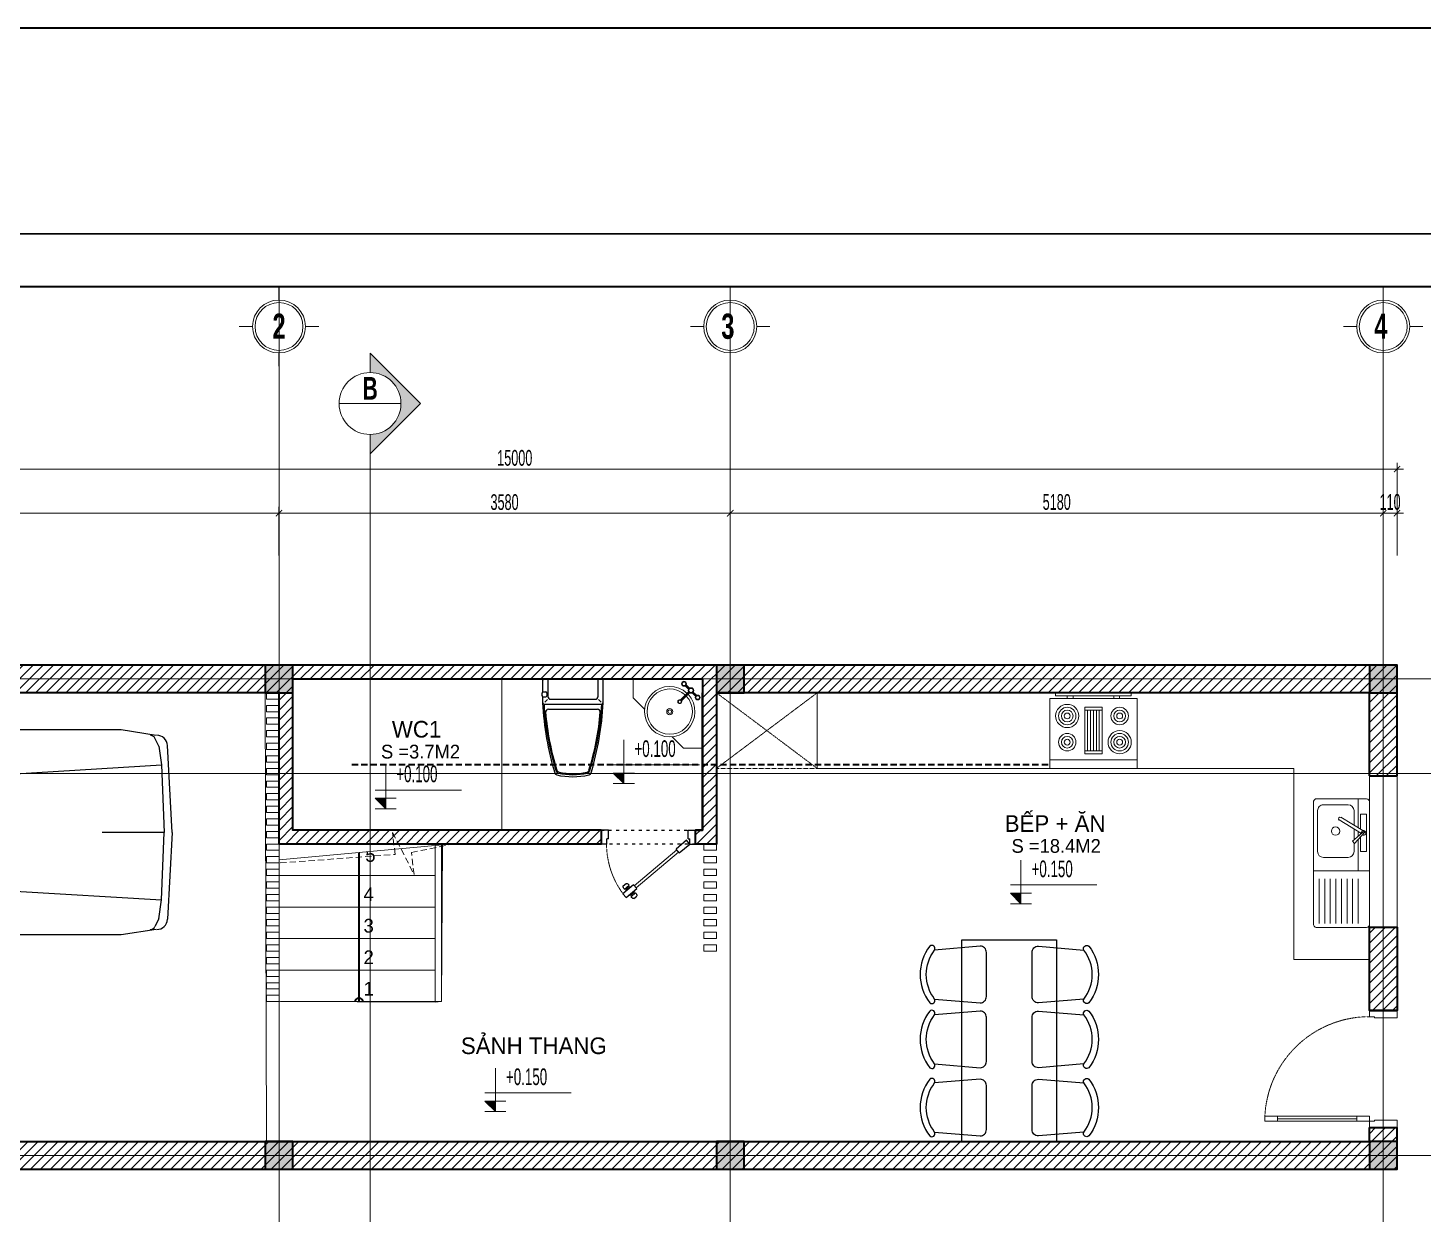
# Model space of a CAD drawing. Header units: millimetres. Extents: x 1336014 to 2939047, y -333549 to -60566.
# Drawn here: x 1371242 to 1382312, y -99677 to -90266 of the extents above; entities that cross this region are included whole.
import ezdxf
from ezdxf.enums import TextEntityAlignment as Align
from ezdxf.xclip import XClip

# ---------------------------------------------------------------- set-up
doc = ezdxf.new("R2010")
doc.units = ezdxf.units.MM
doc.header["$MEASUREMENT"] = 0
doc.header["$XCLIPFRAME"] = 2
for name, pattern in [('$1$HIDDEN', [0.375, 0.25, -0.125]), ('ACAD_ISO03W100', [30, 12, -18]), ('CENTER2', [1.125, 0.75, -0.125, 0.125, -0.125]), ('HIDDEN', [0.375, 0.25, -0.125])]:
    doc.linetypes.add(name, pattern=pattern)
for name, color, linetype, lineweight in [('01.Cut', 255, 'Continuous', 35), ('02.Thay', 145, 'Continuous', 15), ('04.Khuat', 250, 'HIDDEN', 18), ('05.Text', 253, 'Continuous', 18), ('06.betong', 2, 'Continuous', 35), ('07.Noi that', 169, 'Continuous', 5), ('07.noithat', 45, 'Continuous', 9), ('08.Dim', 156, 'Continuous', 15), ('09.Hatch', 250, 'Continuous', 5), ('10.Text', 254, 'Continuous', 18), ('10.truc', 250, 'CENTER2', 20), ('11.Khung bo', 32, 'Continuous', 50), ('12.Khung', 36, 'Continuous', 25), ('12.Kinh', 158, 'Continuous', 9), ('14. Net cua', 34, 'Continuous', 20), ('Alliance-dim', 1, 'Continuous', 13), ('CCA - TUONG', 7, 'Continuous', 35), ('DIM', 252, 'Continuous', 20), ('NN_KI HIEU', 22, 'Continuous', 18)]:
    doc.layers.add(name, color=color, linetype=linetype, lineweight=lineweight)
for name, color, linetype in [('NET MANH', 251, 'Continuous'), ('NET VUA', 143, 'Continuous'), ('NOITHAT', 250, 'Continuous'), ('text', 7, 'Continuous'), ('truc1', 250, 'ACAD_ISO03W100')]:
    doc.layers.add(name, color=color, linetype=linetype)
doc.layers.add('Tpl_Bound', color=1, linetype='Continuous', plot=False)
doc.styles.add('AVANTH', font='')
doc.styles.add('AVANTHB', font='')
doc.styles.add('TT5_Text Dim', font='hoatbif.shx', dxfattribs={"width": 0.6})
doc.styles.get('AVANTH').set_extended_font_data('.VnAvantH')
doc.styles.get('AVANTHB').set_extended_font_data('.VnAvantH', bold=True)
doc.dimstyles.new('TT5_Dim 1-50', dxfattribs={"dimscale": 50, "dimtxt": 2.5, "dimasz": 1, "dimexe": 1, "dimexo": 0.5, "dimgap": 0.5, "dimtad": 1, "dimdec": 0, "dimzin": 0, "dimdsep": 46, "dimtxsty": 'TT5_Text Dim', "dimblk": 'ARCHTICK', "dimcen": 0, "dimdle": 1, "dimclrd": 256, "dimclre": 256, "dimclrt": 1, "dimadec": 0, "dimazin": 0, "dimtfac": 0.015, "dimtdec": 0, "dimtix": 1, "dimtmove": 2, "dimatfit": 3, "dimldrblk": 'DOT', "dimfxl": 1, "dimtolj": 1, "dimtzin": 0, "dimlwd": -1, "dimlwe": -1, "dimarcsym": 1})
pattern_1 = [(45, (827697.484, -82061.864), (-39.7747564, 39.7747564), [])]

# ---------------------------------------------------------------- blocks, each defined once
blk = doc.blocks.new('100')
at = {"layer": '11.Khung bo', "const_width": 26.7}
blk.add_lwpolyline([(1860913, -945240), (1860913, -916940), (1896063, -916940), (1896063, -945240)], close=True, dxfattribs=at)
blk.add_lwpolyline([(1860913, -945240), (1860913, -916940), (1896063, -916940), (1896063, -945240)], close=True, dxfattribs=at)
blk.add_lwpolyline([(1860913, -945240), (1860913, -916940), (1896063, -916940), (1896063, -945240)], close=True, dxfattribs=at)
at = {"layer": '12.Khung'}
blk.add_lwpolyline([(1901579, -945940), (1901579, -916240), (1859580, -916240), (1859580, -945940)], close=True, dxfattribs=at)
blk.add_lwpolyline([(1901579, -945940), (1901579, -916240), (1859580, -916240), (1859580, -945940)], close=True, dxfattribs=at)
blk.add_lwpolyline([(1901579, -945940), (1901579, -916240), (1859580, -916240), (1859580, -945940)], close=True, dxfattribs=at)
blk = doc.blocks.new('DFGFH')
h = blk.add_hatch(color=256)
h.dxf.hatch_style = 1
h.paths.add_polyline_path([(15438, 12137), (15658, 12137), (15658, 12357), (15438, 12357)])
blk.add_lwpolyline([(15438, 12137), (15658, 12137), (15658, 12357), (15438, 12357)], close=True)
blk = doc.blocks.new('DANHTRUC')
for p, q in [((980383, -947347), (980383, -947137)), ((979963, -947767), (979753, -947767)), ((980803, -947767), (981013, -947767)), ((980383, -948187), (980383, -948397))]:
    blk.add_line(p, q)
for radius in [420, 380]:
    blk.add_circle((980383, -947767), radius)
blk = doc.blocks.new('_ARCHTICK')
at = {"const_width": 0.15}
blk.add_lwpolyline([(-0.5, -0.5), (0.5, 0.5)], dxfattribs=at)
blk = doc.blocks.new('*D218')
at = {"layer": '08.Dim', "transparency": 16777216}
for p, q in [((1367215, -94451), (1367215, -94066)), ((1373234, -94451), (1373234, -94066)), ((1367165, -94116), (1373284, -94116))]:
    blk.add_line(p, q, dxfattribs=at)
at = {"layer": 'Defpoints', "color": 0, "transparency": 16777216}
for p in [(1373234, -94116), (1367215, -94476), (1373234, -94476)]:
    blk.add_point(p, dxfattribs=at)
at = {"layer": '08.Dim', "transparency": 16777216, "xscale": 50, "yscale": 50, "zscale": 50, "rotation": 180}
blk.add_blockref('_ARCHTICK', (1367215, -94116), dxfattribs=at)
at = {"layer": '08.Dim', "transparency": 16777216, "xscale": 50, "yscale": 50, "zscale": 50}
blk.add_blockref('_ARCHTICK', (1373234, -94116), dxfattribs=at)
at = {"layer": '08.Dim', "color": 1, "transparency": 16777216, "insert": (1370225, -94028), "char_height": 125, "attachment_point": 5, "style": 'TT5_Text Dim'}
blk.add_mtext('\\A1;6019', dxfattribs=at)
blk = doc.blocks.new('_DOT')
blk.add_line((-0.5, 0), (-1, 0))
at = {"const_width": 0.5}
blk.add_lwpolyline([(-0.25, 0, 1), (0.25, 0, 1)], format="xyb", close=True, dxfattribs=at)
blk = doc.blocks.new('*D219')
at = {"layer": '08.Dim', "transparency": 16777216}
for p, q in [((1373234, -94451), (1373234, -94067)), ((1376814, -94451), (1376814, -94067)), ((1373184, -94117), (1376864, -94117))]:
    blk.add_line(p, q, dxfattribs=at)
at = {"layer": 'Defpoints', "color": 0, "transparency": 16777216}
for p in [(1376814, -94117), (1373234, -94476), (1376814, -94476)]:
    blk.add_point(p, dxfattribs=at)
at = {"layer": '08.Dim', "transparency": 16777216, "xscale": 50, "yscale": 50, "zscale": 50, "rotation": 180}
blk.add_blockref('_ARCHTICK', (1373234, -94117), dxfattribs=at)
at = {"layer": '08.Dim', "transparency": 16777216, "xscale": 50, "yscale": 50, "zscale": 50}
blk.add_blockref('_ARCHTICK', (1376814, -94117), dxfattribs=at)
at = {"layer": '08.Dim', "color": 1, "transparency": 16777216, "insert": (1375024, -94029), "char_height": 125, "attachment_point": 5, "style": 'TT5_Text Dim'}
blk.add_mtext('\\A1;3580', dxfattribs=at)
blk = doc.blocks.new('*D220')
at = {"layer": '08.Dim', "transparency": 16777216}
for p, q in [((1376815, -94451), (1376815, -94066)), ((1381995, -94451), (1381995, -94066)), ((1376765, -94116), (1382045, -94116))]:
    blk.add_line(p, q, dxfattribs=at)
at = {"layer": 'Defpoints', "color": 0, "transparency": 16777216}
for p in [(1381995, -94116), (1376815, -94476), (1381995, -94476)]:
    blk.add_point(p, dxfattribs=at)
at = {"layer": '08.Dim', "transparency": 16777216, "xscale": 50, "yscale": 50, "zscale": 50, "rotation": 180}
blk.add_blockref('_ARCHTICK', (1376815, -94116), dxfattribs=at)
at = {"layer": '08.Dim', "transparency": 16777216, "xscale": 50, "yscale": 50, "zscale": 50}
blk.add_blockref('_ARCHTICK', (1381995, -94116), dxfattribs=at)
at = {"layer": '08.Dim', "color": 1, "transparency": 16777216, "insert": (1379405, -94028), "char_height": 125, "attachment_point": 5, "style": 'TT5_Text Dim'}
blk.add_mtext('\\A1;5180', dxfattribs=at)
blk = doc.blocks.new('*D221')
at = {"layer": '08.Dim', "transparency": 16777216}
for p, q in [((1381995, -94451), (1381995, -94066)), ((1382105, -94451), (1382105, -94066)), ((1381995, -94116), (1381945, -94116)), ((1381995, -94116), (1382105, -94116)), ((1382105, -94116), (1382155, -94116))]:
    blk.add_line(p, q, dxfattribs=at)
at = {"layer": 'Defpoints', "color": 0, "transparency": 16777216}
for p in [(1382105, -94116), (1381995, -94476), (1382105, -94476)]:
    blk.add_point(p, dxfattribs=at)
at = {"layer": '08.Dim', "transparency": 16777216, "xscale": 50, "yscale": 50, "zscale": 50}
blk.add_blockref('_ARCHTICK', (1381995, -94116), dxfattribs=at)
at = {"layer": '08.Dim', "transparency": 16777216, "xscale": 50, "yscale": 50, "zscale": 50, "rotation": 180}
blk.add_blockref('_ARCHTICK', (1382105, -94116), dxfattribs=at)
at = {"layer": '08.Dim', "color": 1, "transparency": 16777216, "insert": (1382050, -94028), "char_height": 125, "attachment_point": 5, "style": 'TT5_Text Dim'}
blk.add_mtext('\\A1;110', dxfattribs=at)
blk = doc.blocks.new('*D222')
at = {"layer": '08.Dim', "transparency": 16777216}
for p, q in [((1367105, -94451), (1367105, -93716)), ((1382105, -94451), (1382105, -93716)), ((1367055, -93766), (1382155, -93766))]:
    blk.add_line(p, q, dxfattribs=at)
at = {"layer": 'Defpoints', "color": 0, "transparency": 16777216}
for p in [(1382105, -93766), (1367105, -94476), (1382105, -94476)]:
    blk.add_point(p, dxfattribs=at)
at = {"layer": '08.Dim', "transparency": 16777216, "xscale": 50, "yscale": 50, "zscale": 50, "rotation": 180}
blk.add_blockref('_ARCHTICK', (1367105, -93766), dxfattribs=at)
at = {"layer": '08.Dim', "transparency": 16777216, "xscale": 50, "yscale": 50, "zscale": 50}
blk.add_blockref('_ARCHTICK', (1382105, -93766), dxfattribs=at)
at = {"layer": '08.Dim', "color": 1, "transparency": 16777216, "insert": (1375105, -93678), "char_height": 125, "attachment_point": 5, "style": 'TT5_Text Dim'}
blk.add_mtext('\\A1;15000', dxfattribs=at)
blk = doc.blocks.new('xibet5')
for p, q in [((-198, 0), (-198, -141)), ((198, 0), (198, -141)), ((-238, -103), (-216, -103)), ((-246, -112), (-246, -133)), ((-238, -142), (-216, -142)), ((-228, -200), (228, -200)), ((-202, -163), (-223, -184)), ((-206, -112), (-206, -133)), ((-178, -161), (178, -161)), ((202, -163), (223, -184)), ((-194, -239), (194, -239))]:
    blk.add_line(p, q)
blk.add_lwpolyline([(-238, -103), (-238, -10, -0.414214), (-228, 0), (228, 0, -0.414214), (238, -10), (238, -190, -0.056436), (142, -748, -0.271858), (126, -764, -0.114547), (-126, -764, -0.271578), (-142, -748, -0.056423), (-238, -190), (-238, -142)], format="xyb")
for centre, radius, start, end in [((-236, -112), 9.11, 96.9667, 179.7014), ((-216, -112), 9, 0, 90), ((-236, -132), 9.12, 180.3051, 262.9578), ((-228, -190), 10, 180, 270), ((1871, -94), 2103, 182.8743, 197.6554), ((-216, -133), 9, 270, 0), ((-178, -141), 20, 180, 270), ((-1871, -94), 2103, 342.3446, 357.1257), ((178, -141), 20, 270, 0), ((228, -190), 10, 270, 0), ((-194, -262), 22.5, 90, 184.6246), ((1871, -94), 2095, 184.6245, 197.5277), ((-1871, -94), 2095, 342.464, 355.3754), ((194, -262), 22.5, 355.3754, 90), ((-111, -725), 22.5, 197.6554, 257.5059), ((-105, -718), 22.5, 197.5277, 258.1005), ((0, -224), 536, 257.5059, 282.4941), ((1, -217), 535, 258.1005, 281.7373), ((105, -719), 22.5, 281.7373, 342.464), ((111, -725), 22.5, 282.4941, 342.3446)]:
    blk.add_arc(centre, radius, start, end)
blk = doc.blocks.new('*U17')
blk.add_line((-70, 100), (-70, 730))
for points in [[(-50, 0), (-50, 830), (-90, 830), (-90, 0)], [(-50, 100), (-90, 100), (-90, 730), (-50, 730)]]:
    blk.add_lwpolyline(points, close=True)
at = {"lineweight": 13}
for points in [[(-930, -220), (-870, -220), (-870, -40), (-880, -40), (-880, 0), (-930, 0)], [(0, -220), (-60, -220), (-60, -40), (-50, -40), (-50, 0), (0, 0)]]:
    blk.add_lwpolyline(points, close=True, dxfattribs=at)
at = {"linetype": 'HIDDEN'}
blk.add_arc((-50, 0), 830, 90, 180, dxfattribs=at)
blk = doc.blocks.new('ban6c 900x1800')
for points in [[(-667, 745, -0.823394), (-706, 715, -0.340272), (-706, 1165, -0.823394), (-667, 1134, 0.340272)], [(517, 745, 0.823394), (556, 715, 0.340272), (556, 1165, 0.823394), (517, 1134, -0.340272)], [(-667, 204, -0.823394), (-706, 174, -0.340272), (-706, 624, -0.823394), (-667, 593, 0.340272)], [(517, 204, 0.823394), (556, 174, 0.340272), (556, 624, 0.823394), (517, 593, -0.340272)], [(-667, -310, -0.823394), (-706, -341, -0.340272), (-706, 109, -0.823394), (-667, 79, 0.340272)], [(517, -310, 0.823394), (556, -341, 0.340272), (556, 109, 0.823394), (517, 79, -0.340272)]]:
    blk.add_lwpolyline(points, format="xyb", close=True)
for points in [[(-667, 1134), (-306, 1165, -0.414214), (-256, 1115), (-256, 765, -0.414214), (-306, 715), (-667, 745)], [(517, 1134), (156, 1165, 0.414214), (106, 1115), (106, 765, 0.414214), (156, 715), (517, 745)], [(-667, 593), (-306, 624, -0.414214), (-256, 574), (-256, 224, -0.414214), (-306, 174), (-667, 204)], [(517, 593), (156, 624, 0.414214), (106, 574), (106, 224, 0.414214), (156, 174), (517, 204)], [(-667, 79), (-306, 109, -0.414214), (-256, 59), (-256, -291, -0.414214), (-306, -341), (-667, -310)], [(517, 79), (156, 109, 0.414214), (106, 59), (106, -291, 0.414214), (156, -341), (517, -310)]]:
    blk.add_lwpolyline(points, format="xyb")
blk.add_lwpolyline([(-450, 1209), (300, 1209), (300, -391), (-450, -391)], close=True)
blk = doc.blocks.new('be')
for p, q in [((-346, 554), (346, 554)), ((-346, 0), (-346, 554)), ((346, 554), (346, 0)), ((-346, 485), (346, 485)), ((-69, 438), (69, 438)), ((-69, 69), (-69, 438)), ((-69, 415), (69, 415)), ((-46, 92), (-46, 415)), ((-23, 415), (-23, 92)), ((0, 92), (0, 415)), ((23, 415), (23, 92)), ((46, 92), (46, 415)), ((69, 438), (69, 69)), ((346, 0), (-346, 0)), ((-208, 0), (-208, -23)), ((-162, -23), (-162, 0)), ((69, 92), (-69, 92)), ((69, 69), (-69, 69)), ((162, -23), (162, 0)), ((208, 0), (208, -23)), ((-300, -46), (-300, -23)), ((-300, -23), (300, -23)), ((300, -46), (-300, -46)), ((300, -23), (300, -46))]:
    blk.add_line(p, q)
for centre, radius in [((-208, 346), 92.3), ((-208, 346), 69.2), ((-208, 346), 46.2), ((-208, 346), 23.1), ((208, 346), 69.2), ((208, 346), 46.2), ((208, 346), 23.1), ((208, 138), 92.3), ((-208, 138), 69.2), ((-208, 138), 46.2), ((-208, 138), 23.1), ((208, 138), 69.2), ((208, 138), 46.2), ((208, 138), 23.1)]:
    blk.add_circle(centre, radius)
blk = doc.blocks.new('cr1')
at = {"linetype": 'Continuous'}
for p, q in [((478, 443), (-479, 443)), ((-62, 443), (-61, 0)), ((-511, 421), (-511, 22)), ((-62, 354), (186, 354)), ((389, 421), (93, 421)), ((93, 421), (93, 373)), ((208, 373), (93, 373)), ((246, 408), (155, 326)), ((173, 308), (253, 402)), ((212, 354), (251, 354)), ((228, 373), (240, 373)), ((236, 380), (236, 380)), ((236, 380), (342, 204)), ((258, 391), (258, 390)), ((258, 390), (363, 216)), ((269, 373), (389, 373)), ((510, 354), (280, 354)), ((389, 373), (389, 421)), ((510, 421), (511, 22)), ((45, 78), (45, 275)), ((159, 321), (91, 321)), ((155, 326), (173, 308)), ((271, 321), (184, 321)), ((416, 321), (300, 321)), ((462, 275), (462, 78)), ((-479, 0), (479, 0)), ((416, 32), (91, 32))]:
    blk.add_line(p, q, dxfattribs=at)
for p, q in [((-479, 354), (-126, 354)), ((-479, 310), (-126, 310)), ((-479, 266), (-126, 266)), ((-479, 221), (-126, 221)), ((-479, 177), (-126, 177)), ((-479, 133), (-126, 133)), ((-479, 89), (-126, 89)), ((-479, 44), (-126, 44))]:
    blk.add_line(p, q)
blk.add_circle((254, 175), 33.2, dxfattribs=at)
for centre, radius, start, end in [((-484, 415), 28.5, 81.5315, 167.6795), ((483, 415), 28.6, 12.3232, 98.464), ((240, 397), 18.1, 250.499, 208.8114), ((246, 401), 7.15, 9.8561, 85.6026), ((91, 275), 46.1, 90, 180), ((416, 275), 46.1, 0, 90), ((352, 210), 12.2, 210.1499, 27.9558), ((-484, 28), 28.5, 192.3227, 278.4682), ((91, 78), 46.1, 180, 270), ((416, 78), 46.1, 270, 0), ((484, 28), 28.6, 261.5349, 347.6766)]:
    blk.add_arc(centre, radius, start, end, dxfattribs=at)
blk = doc.blocks.new('A$C10F1745D')
at = {"layer": 'NET MANH'}
for p, q in [((-1343, 792), (-1407, 728)), ((-1258, 813), (-1343, 792)), ((-1322, 792), (-1343, 0)), ((-1258, 815), (-1279, 729)), ((2680, 813), (-1258, 813)), ((2959, 770), (2680, 813)), ((-1407, 728), (-1429, 0)), ((-1279, 729), (-1322, 751)), ((-1279, -728), (-1279, 728)), ((-1244, 659), (-166, 749)), ((-141, 691), (-292, 584)), ((59, 556), (-141, 691)), ((664, 760), (74, 747)), ((74, 747), (220, 626)), ((669, 621), (664, 760)), ((745, 621), (750, 756)), ((750, 756), (1462, 755)), ((1451, 756), (1161, 621)), ((1543, 733), (1248, 586)), ((2980, 685), (2949, 747)), ((2980, 685), (3001, 535)), ((3087, 0), (3048, 689)), ((-1244, 659), (-1258, 0)), ((-292, 584), (-314, 515)), ((59, 556), (0, 503)), ((1139, 556), (134, 556)), ((219, 621), (669, 621)), ((1161, 621), (745, 621)), ((-314, 515), (-314, -514)), ((0, 503), (0, 0)), ((1840, 466), (3001, 535)), ((1846, 0), (1846, 449)), ((3001, 535), (3023, 0)), ((1289, -257), (1289, 257)), ((1760, 214), (1760, 0)), ((-1407, -728), (-1429, 0)), ((-1322, -792), (-1343, 0)), ((-1244, -659), (-1258, 0)), ((0, -503), (0, 0)), ((1760, -214), (1760, 0)), ((1846, 0), (1846, -449)), ((3023, 0), (2530, 0)), ((3001, -535), (3023, 0)), ((3087, 0), (3048, -689)), ((-292, -584), (-314, -515)), ((59, -556), (0, -503)), ((1840, -466), (3001, -535)), ((2980, -685), (3001, -535)), ((-1244, -657), (-166, -747)), ((-141, -691), (-292, -584)), ((59, -556), (-141, -691)), ((74, -747), (220, -626)), ((1139, -556), (134, -556)), ((219, -621), (669, -621)), ((669, -621), (664, -760)), ((1161, -621), (745, -621)), ((745, -621), (750, -756)), ((1451, -756), (1161, -621)), ((1543, -733), (1248, -586)), ((-1343, -792), (-1407, -728)), ((-1279, -728), (-1322, -749)), ((-1258, -813), (-1279, -728)), ((664, -760), (74, -747)), ((750, -756), (1462, -755)), ((2959, -770), (2680, -813)), ((2980, -685), (2949, -747)), ((-1258, -813), (-1343, -792)), ((2680, -813), (-1258, -813))]:
    blk.add_line(p, q, dxfattribs=at)
for centre, radius, start, end in [((1560, 694), 42.8, 31.5638, 113.1257), ((619, 115), 1147, 4.9379, 31.5638), ((2911, 728), 42.8, 26.5651, 90), ((2963, 685), 85.6, 3.0128, 90), ((-6780, -581), 8113, 5.9264, 8.267), ((619, -115), 1147, 328.4362, 355.0621), ((-6780, 581), 8113, 351.733, 354.0736), ((1560, -694), 42.8, 246.8743, 328.4362), ((2911, -728), 42.8, 270, 333.4349), ((2963, -685), 85.6, 270, 356.9872)]:
    blk.add_arc(centre, radius, start, end, dxfattribs=at)
blk = doc.blocks.new('A$C4E7C6F34')
at = {"layer": 'DIM'}
blk.add_hatch(color=256, dxfattribs=at).paths.add_polyline_path([(-38, 0), (-38, 138), (-178, 138)])
for p, q in [((-38, 576), (-38, 0)), ((964, 248), (-178, 248)), ((-178, 138), (101, 138)), ((-178, 138), (-38, 0)), ((-178, 0), (101, 0))]:
    blk.add_line(p, q, dxfattribs=at)
at = {"layer": 'text', "style": 'TT5_Text Dim', "flags": 8}
blk.add_attdef('%%P0.000', text='', height=220, dxfattribs=at).set_placement((102, 461), align=Align.MIDDLE_LEFT)
blk = doc.blocks.new('5434trf')
at = {"layer": '01.Cut'}
for points in [[(490071, -21909), (490071, -21369), (492542, -21369), (492542, -22924), (492687, -22764), (492399, -22764), (492542, -22924)], [(490071, -23174), (490071, -21909)]]:
    blk.add_lwpolyline(points, dxfattribs=at)
blk.add_circle((490071, -23174), 28.9, dxfattribs=at)
at = {"layer": '02.Thay'}
for p, q in [((490726, -20724), (490726, -21874)), ((490726, -20724), (490726, -21874)), ((490976, -21874), (490976, -20724)), ((491226, -21874), (491226, -20724)), ((491476, -21874), (491476, -20724)), ((491726, -21874), (491726, -20724)), ((491976, -21874), (491976, -20724)), ((490726, -21924), (490726, -23124)), ((490726, -21924), (490726, -23124))]:
    blk.add_line(p, q, dxfattribs=at)
for points in [[(492026, -22924), (492026, -21874), (490676, -21874), (490676, -23174)], [(490676, -21924), (489436, -21924)], [(491976, -21924), (490726, -21924)], [(491976, -21924), (491116, -22403), (490726, -23124)], [(491976, -21924), (491976, -22924)], [(493156, -21924), (492026, -21924)], [(490676, -22174), (489436, -22174)], [(490676, -22174), (489436, -22174)], [(493156, -22174), (492026, -22174)], [(493156, -22174), (492026, -22174)], [(490676, -22424), (489436, -22424)], [(490676, -22424), (489436, -22424)], [(493156, -22424), (492026, -22424)], [(493156, -22424), (492026, -22424)], [(490676, -22674), (489436, -22674)], [(490676, -22674), (489436, -22674)], [(493156, -22674), (492026, -22674)], [(493156, -22674), (492026, -22674)], [(490676, -22924), (489436, -22924)], [(490676, -22924), (489436, -22924)], [(492026, -22924), (492026, -23174), (490726, -23174)], [(491976, -22924), (491976, -23124), (490726, -23124)], [(493156, -22924), (492026, -22924)], [(493156, -22924), (492026, -22924)], [(490726, -23174), (489436, -23174)], [(490726, -23174), (489436, -23174)]]:
    blk.add_lwpolyline(points, dxfattribs=at)
at = {"layer": '08.Dim'}
ref = blk.add_blockref('A$C4E7C6F34', (491214, -23078), dxfattribs=dict(at, xscale=0.6, yscale=0.6, zscale=0.6))
ref.add_attrib('%%P0.000', '+2.700', dxfattribs={"layer": 'text', "height": 132, "style": 'TT5_Text Dim', "width": 0.6, "flags": 8}).set_placement((491276, -22802), align=Align.MIDDLE_LEFT)
at = {"layer": '10.Text', "style": 'AVANTH'}
for s, height, p in [('6', 109, (490114, -21231)), ('7', 109, (490813, -21260)), ('8', 109, (491063, -21260)), ('9', 109, (491313, -21260)), ('10', 108.9, (491523, -21260)), ('11', 108.9, (491773, -21260)), ('12', 108.9, (492443, -21260)), ('5', 109, (490121, -22065)), ('13', 108.9, (492443, -22097)), ('14', 108.9, (492443, -22347)), ('4', 109, (490107, -22377)), ('3', 109, (490107, -22627)), ('15', 108.9, (492443, -22597)), ('2', 109, (490107, -22877)), ('16', 108.9, (492443, -22847)), ('1', 109, (490107, -23127)), ('17', 108.9, (492443, -23071))]:
    blk.add_text(s, height=height, dxfattribs=at).set_placement(p)
blk = doc.blocks.new('dwc1')
at = {"layer": '04.Khuat'}
blk.add_arc((-110, -45), 661, 232.6174, 270, dxfattribs=at)
at = {"layer": '12.Kinh'}
for p, q in [((-174, -135), (-457, -472)), ((-157, -149), (-441, -486))]:
    blk.add_line(p, q, dxfattribs=at)
at = {"layer": 'NET VUA'}
for p, q in [((-110, 0), (0, 0)), ((0, -60), (0, 0)), ((-110, -45), (-110, 0)), ((-110, -45), (-70, -45)), ((-70, -60), (-70, -45)), ((-70, -60), (0, -60)), ((-181, -129), (-150, -155)), ((-542, -490), (-523, -467)), ((-528, -512), (-498, -477)), ((-524, -507), (-514, -515)), ((-514, -519), (-519, -528)), ((-519, -528), (-517, -530)), ((-516, -517), (-491, -488)), ((-516, -517), (-514, -519)), ((-503, -482), (-493, -490)), ((-491, -488), (-489, -490)), ((-489, -490), (-481, -483)), ((-476, -550), (-485, -557)), ((-481, -483), (-479, -485)), ((-474, -552), (-476, -550)), ((-474, -552), (-450, -523)), ((-463, -558), (-472, -550)), ((-467, -563), (-437, -528)), ((-464, -467), (-433, -492)), ((-452, -522), (-447, -512)), ((-450, -523), (-452, -522)), ((-442, -534), (-452, -525)), ((-447, -512), (-448, -510)), ((-443, -574), (-423, -550)), ((-485, -557), (-486, -556)), ((-110, -705), (-110, -750)), ((-110, -705), (-70, -705)), ((-110, -750), (0, -750)), ((-70, -690), (0, -690)), ((-70, -690), (-70, -705)), ((0, -690), (0, -750))]:
    blk.add_line(p, q, dxfattribs=at)
for points in [[(-181, -129), (-110, -45), (-79, -71), (-150, -155)], [(-433, -492), (-504, -577), (-535, -551), (-464, -467)]]:
    blk.add_lwpolyline(points, dxfattribs=at)
for centre, start, end in [((-518, -490), 179.9763, 246.0917), ((-518, -490), 33.8258, 99.9412), ((-447, -550), 359.9763, 66.0917), ((-447, -550), 213.8258, 279.9412)]:
    blk.add_arc(centre, 24, start, end, dxfattribs=at)

msp = doc.modelspace()

# ---------------------------------------------------------------- hatches: boundary and pattern name
at = {"layer": '09.Hatch'}
msp.add_hatch(color=256, dxfattribs=at).paths.add_polyline_path([(1373956.7, -93000.8), (1373956.7, -92847), (1374355.9, -93246.2), (1373956.7, -93645.4), (1373956.7, -93491.7, 0.4142136), (1374202.2, -93246.2, 0.4142136)])
at = {"layer": '09.Hatch', "ltscale": 50}
h = msp.add_hatch(dxfattribs=at)
h.set_pattern_fill('TUONGXAY', color=256, scale=450, style=0)
h.set_pattern_definition(pattern_1)
h.paths.add_polyline_path([(1381885.5, -95541), (1381885.5, -96201), (1382105.5, -96201), (1382105.5, -95321), (1367105.5, -95321), (1367105.5, -95541), (1367325.5, -95541), (1373234.5, -95541), (1373234.5, -96741), (1373344.5, -96741), (1375789.5, -96741), (1375789.5, -96631), (1373344.5, -96631), (1373344.5, -95431), (1376594.5, -95431), (1376594.5, -96631), (1376539.5, -96631), (1376539.5, -96741), (1376594.5, -96741), (1376704.5, -96741), (1376704.5, -95541)])
h = msp.add_hatch(dxfattribs=at)
h.set_pattern_fill('TUONGXAY', color=256, scale=450, style=0)
h.set_pattern_definition(pattern_1)
h.paths.add_polyline_path([(1382105.5, -97401), (1381885.5, -97401), (1381885.5, -98061), (1382105.5, -98061)])
h = msp.add_hatch(dxfattribs=at)
h.set_pattern_fill('TUONGXAY', color=256, scale=450, style=0)
h.set_pattern_definition(pattern_1)
h.paths.add_polyline_path([(1382105.5, -98991), (1381885.5, -98991), (1381885.5, -99101), (1367325.5, -99101), (1367105.5, -99101), (1367105.5, -99321), (1382105.5, -99321)])

# ---------------------------------------------------------------- linework, layer by layer
at = {"layer": '01.Cut'}
for points in [[(1336014.5, -90266), (1557555.5, -90266), (1557555.5, -333549), (1336014.5, -333549)], [(1381885.5, -97401), (1382105.5, -97401), (1382105.5, -98061), (1381885.5, -98061)]]:
    msp.add_lwpolyline(points, close=True, dxfattribs=at)
for points in [[(1382105.5, -95321), (1367105.5, -95321), (1367105.5, -95541)], [(1382105.5, -96201), (1382105.5, -95321)], [(1375789.5, -96631), (1373344.5, -96631), (1373344.5, -95431), (1376594.5, -95431), (1376594.5, -96631), (1376539.5, -96631)], [(1373234.5, -95541), (1367325.5, -95541), (1367325.5, -95541)], [(1375789.5, -96631), (1375789.5, -96741), (1373344.5, -96741), (1373234.5, -96741), (1373234.5, -95541), (1373234.5, -95541)], [(1376704.5, -95541), (1376704.5, -96741), (1376594.5, -96741), (1376594.5, -96741), (1376539.5, -96741), (1376539.5, -96631), (1376594.5, -96631), (1376594.5, -95541)], [(1381885.5, -96201), (1381885.5, -95541), (1376704.5, -95541)], [(1381885.5, -96201), (1382105.5, -96201)], [(1376594.5, -96741), (1376539.5, -96741)], [(1381885.5, -97401), (1382105.5, -97401)], [(1381885.5, -98061), (1382105.5, -98061)], [(1367105.5, -99101), (1367105.5, -99321), (1382105.5, -99321), (1382105.5, -98991)], [(1367325.5, -99101), (1367325.5, -99101), (1381885.5, -99101), (1381885.5, -98991)], [(1381885.5, -98991), (1382105.5, -98991)]]:
    msp.add_lwpolyline(points, dxfattribs=at)
at = {"layer": '02.Thay'}
for p, q in [((1374355.9, -93246.2), (1373956.7, -92847)), ((1373956.7, -93000.8), (1373956.7, -92847)), ((1373711.2, -93246.2), (1374202.2, -93246.2)), ((1374355.9, -93246.2), (1373956.7, -93645.4)), ((1373956.7, -93645.4), (1373956.7, -93491.7)), ((1375002.7, -95431), (1375002.7, -96631))]:
    msp.add_line(p, q, dxfattribs=at)
for points in [[(1373124.5, -95541), (1373134.5, -99101)], [(1377504.5, -96141), (1377504.5, -95541)], [(1381285.5, -97657.3), (1381285.5, -96141), (1377504.5, -96141)], [(1374454.5, -96741), (1373344.5, -96741)], [(1381285.5, -97657.3), (1381885.5, -97657.3)]]:
    msp.add_lwpolyline(points, dxfattribs=at)
msp.add_lwpolyline([(1381885.5, -96201), (1382105.5, -96201), (1382105.5, -97401), (1381885.5, -97401)], close=True, dxfattribs=at)
msp.add_circle((1373956.7, -93246.2), 245.5, dxfattribs=at)
at = {"layer": '07.Noi that', "linetype": 'HIDDEN'}
for p, q in [((1376704.5, -96141), (1376704.5, -95541)), ((1376704.5, -96141), (1377504.5, -95541)), ((1376704.5, -95541), (1377504.5, -96141))]:
    msp.add_line(p, q, dxfattribs=at)
msp.add_lwpolyline([(1376704.5, -96141), (1377504.5, -96141)], dxfattribs=at)
at = {"layer": '07.noithat'}
for p, q in [((1376482.9, -95512.7), (1376456.7, -95486.5)), ((1376486, -95508.1), (1376461.1, -95483.2)), ((1376490.2, -95504.4), (1376464.4, -95478.7)), ((1376483.6, -95534.2), (1376420.4, -95597.4)), ((1376486.9, -95538.5), (1376424.9, -95600.5)), ((1376491.3, -95541.9), (1376428.1, -95605.1)), ((1376512.8, -95542.6), (1376539, -95568.8)), ((1376517.3, -95539.5), (1376542.3, -95564.4)), ((1376521, -95535.3), (1376546.8, -95561))]:
    msp.add_line(p, q, dxfattribs=at)
for points in [[(1376594.5, -95431), (1376044.5, -95431), (1376044.5, -95581), (1376135.6, -95672.1)], [(1376353.4, -95889.9), (1376444.5, -95981), (1376594.5, -95981), (1376594.5, -95431)]]:
    msp.add_lwpolyline(points, dxfattribs=at)
for points in [[(1373134.5, -95541), (1373234.5, -95541), (1373234.5, -95591), (1373134.5, -95591)], [(1373134.5, -95641), (1373234.5, -95641), (1373234.5, -95691), (1373134.5, -95691)], [(1373134.5, -95741), (1373234.5, -95741), (1373234.5, -95791), (1373134.5, -95791)], [(1373134.5, -95841), (1373234.5, -95841), (1373234.5, -95891), (1373134.5, -95891)], [(1373134.5, -95941), (1373234.5, -95941), (1373234.5, -95991), (1373134.5, -95991)], [(1373134.5, -96041), (1373234.5, -96041), (1373234.5, -96091), (1373134.5, -96091)], [(1373134.5, -96141), (1373234.5, -96141), (1373234.5, -96191), (1373134.5, -96191)], [(1373134.5, -96241), (1373234.5, -96241), (1373234.5, -96291), (1373134.5, -96291)], [(1373134.5, -96341), (1373234.5, -96341), (1373234.5, -96391), (1373134.5, -96391)], [(1373134.5, -96441), (1373234.5, -96441), (1373234.5, -96491), (1373134.5, -96491)], [(1373134.5, -96541), (1373234.5, -96541), (1373234.5, -96591), (1373134.5, -96591)], [(1373134.5, -96641), (1373234.5, -96641), (1373234.5, -96691), (1373134.5, -96691)], [(1373134.5, -96741), (1373234.5, -96741), (1373234.5, -96791), (1373134.5, -96791)], [(1376604.5, -96741), (1376704.5, -96741), (1376704.5, -96791), (1376604.5, -96791)], [(1373134.5, -96841), (1373234.5, -96841), (1373234.5, -96891), (1373134.5, -96891)], [(1376604.5, -96841), (1376704.5, -96841), (1376704.5, -96891), (1376604.5, -96891)], [(1373134.5, -96941), (1373234.5, -96941), (1373234.5, -96991), (1373134.5, -96991)], [(1376604.5, -96941), (1376704.5, -96941), (1376704.5, -96991), (1376604.5, -96991)], [(1373134.5, -97041), (1373234.5, -97041), (1373234.5, -97091), (1373134.5, -97091)], [(1376604.5, -97041), (1376704.5, -97041), (1376704.5, -97091), (1376604.5, -97091)], [(1373134.5, -97141), (1373234.5, -97141), (1373234.5, -97191), (1373134.5, -97191)], [(1376604.5, -97141), (1376704.5, -97141), (1376704.5, -97191), (1376604.5, -97191)], [(1373134.5, -97241), (1373234.5, -97241), (1373234.5, -97291), (1373134.5, -97291)], [(1376604.5, -97241), (1376704.5, -97241), (1376704.5, -97291), (1376604.5, -97291)], [(1373134.5, -97341), (1373234.5, -97341), (1373234.5, -97391), (1373134.5, -97391)], [(1376604.5, -97341), (1376704.5, -97341), (1376704.5, -97391), (1376604.5, -97391)], [(1373134.5, -97441), (1373234.5, -97441), (1373234.5, -97491), (1373134.5, -97491)], [(1376604.5, -97441), (1376704.5, -97441), (1376704.5, -97491), (1376604.5, -97491)], [(1373134.5, -97541), (1373234.5, -97541), (1373234.5, -97591), (1373134.5, -97591)], [(1376604.5, -97541), (1376704.5, -97541), (1376704.5, -97591), (1376604.5, -97591)], [(1373134.5, -97641), (1373234.5, -97641), (1373234.5, -97691), (1373134.5, -97691)], [(1373134.5, -97741), (1373234.5, -97741), (1373234.5, -97791), (1373134.5, -97791)], [(1373134.5, -97841), (1373234.5, -97841), (1373234.5, -97891), (1373134.5, -97891)], [(1373134.5, -97941), (1373234.5, -97941), (1373234.5, -97991), (1373134.5, -97991)]]:
    msp.add_lwpolyline(points, close=True, dxfattribs=at)
for centre, radius in [((1376447.3, -95469.5), 19.4), ((1376447.3, -95469.5), 14), ((1376502.7, -95522.8), 22.2), ((1376502.7, -95522.8), 16.8), ((1376414.1, -95611.4), 15.4), ((1376414.1, -95611.4), 12.1), ((1376556, -95578.1), 19.4), ((1376556, -95578.1), 14), ((1376334.7, -95690.7), 24), ((1376334.7, -95690.7), 14)]:
    msp.add_circle(centre, radius, dxfattribs=at)
for radius in [200, 180]:
    msp.add_arc((1376334.7, -95690.7), radius, 46.55955, 43.44045, dxfattribs=at)
at = {"layer": '10.truc'}
for p, q in [((1373234.5, -92320), (1373234.5, -108722.3)), ((1376814.5, -92320), (1376814.5, -109299.8)), ((1381995.5, -92320), (1381995.5, -109299.8)), ((1363917.5, -95431), (1384707.3, -95431)), ((1363917.5, -99211), (1384707.3, -99211))]:
    msp.add_line(p, q, dxfattribs=at)
at = {"layer": 'Alliance-dim', "linetype": '$1$HIDDEN', "ltscale": 200}
msp.add_lwpolyline([(1373244.5, -96891), (1374155.4, -96823.7), (1374134.6, -96649.7), (1374305.9, -96982.2), (1374285, -96808.2), (1374645.6, -96735)], dxfattribs=at)
at = {"layer": 'CCA - TUONG', "color": 1, "linetype": 'HIDDEN', "ltscale": 200}
msp.add_line((1379336.2, -96112.4), (1373807.5, -96112.4), dxfattribs=at)
at = {"layer": 'NN_KI HIEU', "ltscale": 2}
for p, q in [((1373956.7, -108034.9), (1373956.7, -93645.4)), ((1364678.1, -96180.3), (1383484.8, -96180.3))]:
    msp.add_line(p, q, dxfattribs=at)
at = {"layer": 'Tpl_Bound', "color": 1}
msp.add_lwpolyline([(1362817.5, -109719.8), (1362817.5, -91900), (1388017.3, -91900), (1388017.3, -109719.8)], close=True, dxfattribs=at)
at = {"layer": 'truc1', "ltscale": 2}
msp.add_lwpolyline([(1375789.5, -96631), (1376539.5, -96631), (1376539.5, -96741), (1375789.5, -96741)], close=True, dxfattribs=at)

# ---------------------------------------------------------------- block references
at = {"layer": '01.Cut', "xscale": -1, "rotation": 270.0000000000712}
msp.add_blockref('dwc1', (1376539.5, -96631), dxfattribs=at)
at = {"layer": '02.Thay'}
ref = msp.add_blockref('5434trf', (883798.2, -74817), dxfattribs=at)
XClip(ref).set_block_clipping_path([(489436.3160703827, -22048.9511273995), (489436.3160703827, -23173.9511273995), (490676.3160703827, -23179.1943725829), (490726.3160703827, -23173.9511273995), (490733.2414495198, -21931.6876721251)])
at = {"layer": '05.Text'}
for name, p, xscale, yscale, zscale in [('100', (247069.7, 457844.1), 0.6, 0.6, 0.6), ('DANHTRUC', (883042.8, 381248.3), 0.5, 0.5, 0.5), ('DANHTRUC', (886622.8, 381248.3), 0.5, 0.5, 0.5), ('DANHTRUC', (891803.8, 381248.3), 0.5, 0.5, 0.5)]:
    msp.add_blockref(name, p, dxfattribs=dict(at, xscale=xscale, yscale=yscale, zscale=zscale))
at = {"layer": '06.betong'}
for p in [(1357686.4, -107677.7), (1361266.4, -107677.7), (1366447.4, -107677.7), (1357686.4, -111457.7), (1361266.4, -111457.7), (1366447.4, -111457.7)]:
    msp.add_blockref('DFGFH', p, dxfattribs=at)
at = {"layer": '07.Noi that', "linetype": 'HIDDEN', "rotation": 180}
msp.add_blockref('be', (1379696.3, -95587.1), dxfattribs=at)
at = {"layer": '07.Noi that', "xscale": -1, "rotation": 270}
msp.add_blockref('cr1', (1381442.6, -96892.2), dxfattribs=at)
at = {"layer": '08.Dim'}
ref = msp.add_blockref('A$C4E7C6F34', (1375993.4, -96261.1), dxfattribs=dict(at, xscale=0.6, yscale=0.6, zscale=0.6))
ref.add_attrib('%%P0.000', '+0.100', dxfattribs={"layer": 'text', "height": 132, "style": 'TT5_Text Dim', "width": 0.6, "flags": 8}).set_placement((1376054.8, -95984.3), align=Align.MIDDLE_LEFT)
ref = msp.add_blockref('A$C4E7C6F34', (1374103.5, -96461.2), dxfattribs=dict(at, xscale=0.6, yscale=0.6, zscale=0.6))
ref.add_attrib('%%P0.000', '+0.100', dxfattribs={"layer": 'text', "height": 132, "style": 'TT5_Text Dim', "width": 0.6, "flags": 8}).set_placement((1374164.9, -96184.4), align=Align.MIDDLE_LEFT)
ref = msp.add_blockref('A$C4E7C6F34', (1379143.9, -97214.7), dxfattribs=dict(at, xscale=0.6, yscale=0.6, zscale=0.6))
ref.add_attrib('%%P0.000', '+0.150', dxfattribs={"layer": 'text', "height": 132, "style": 'TT5_Text Dim', "width": 0.6, "flags": 8}).set_placement((1379205.3, -96937.9), align=Align.MIDDLE_LEFT)
ref = msp.add_blockref('A$C4E7C6F34', (1374974, -98864.4), dxfattribs=dict(at, xscale=0.6, yscale=0.6, zscale=0.6))
ref.add_attrib('%%P0.000', '+0.150', dxfattribs={"layer": 'text', "height": 132, "style": 'TT5_Text Dim', "width": 0.6, "flags": 8}).set_placement((1375035.4, -98587.6), align=Align.MIDDLE_LEFT)
at = {"layer": '14. Net cua', "ltscale": 100, "xscale": -1, "rotation": 90}
msp.add_blockref('*U17', (1381885.5, -98991), dxfattribs=at)
at = {"layer": 'NET VUA'}
msp.add_blockref('A$C10F1745D', (1369300.9, -96648.8), dxfattribs=at)
at = {"layer": 'NOITHAT'}
msp.add_blockref('xibet5', (1375566.3, -95431), dxfattribs=at)
at = {"layer": 'NOITHAT', "rotation": 180}
msp.add_blockref('ban6c 900x1800', (1378953.3, -97892), dxfattribs=at)

# ---------------------------------------------------------------- texts
at = {"layer": '05.Text', "style": 'AVANTHB', "width": 0.7}
for s, p in [('2', (1373182.7, -92732.7)), ('3', (1376743.7, -92732.7)), ('4', (1381924.7, -92732.7))]:
    msp.add_text(s, height=200, dxfattribs=at).set_placement(p)
msp.add_text('b', height=180, dxfattribs=at).set_placement((1373957.4, -93125.9), align=Align.MIDDLE_CENTER)
at = {"layer": '10.Text', "color": 4, "style": 'AVANTH'}
for s, p in [('wc1', (1374129.9, -95896.2)), ('bÕp + ¨n', (1378992.5, -96644.4)), ('s¶nh thang', (1374677.6, -98407.5))]:
    msp.add_text(s, height=132, dxfattribs=at).set_placement(p)
at = {"layer": '10.Text', "style": 'AVANTH'}
for s, p in [('s =3.7m2 ', (1374043.7, -96062.4)), ('s =18.4m2 ', (1379046.4, -96810.7))]:
    msp.add_text(s, height=108.9, dxfattribs=at).set_placement(p)

# ---------------------------------------------------------------- dimensions: what is measured, and where the dimension line sits
at = {"layer": '08.Dim'}
dim = msp.add_linear_dim(base=(1382105.5, -93765.7), p1=(1367105.5, -94476.3), p2=(1382105.5, -94476.3), dimstyle='TT5_Dim 1-50', dxfattribs=at)
dim.commit()
dim.dimension.update_dxf_attribs({"geometry": '*D222', "text_midpoint": (1375105.5, -93678.2), "dimtype": 160})
for base, p1, p2, picture, middle in [((1373234.5, -94115.7), (1367215.5, -94476.3), (1373234.5, -94476.3), '*D218', (1370225, -94028.2)), ((1376814.5, -94116.7), (1373234.5, -94476.3), (1376814.5, -94476.3), '*D219', (1375024.5, -94029.2)), ((1381995.5, -94115.7), (1376815.5, -94476.3), (1381995.5, -94476.3), '*D220', (1379405.5, -94028.2)), ((1382105.5, -94115.7), (1381995.5, -94476.3), (1382105.5, -94476.3), '*D221', (1382050.5, -94028.2))]:
    dim = msp.add_linear_dim(base=base, p1=p1, p2=p2, dimstyle='TT5_Dim 1-50', dxfattribs=at)
    dim.commit()
    dim.dimension.update_dxf_attribs({"geometry": picture, "text_midpoint": middle})

doc.saveas('drawing.dxf')
